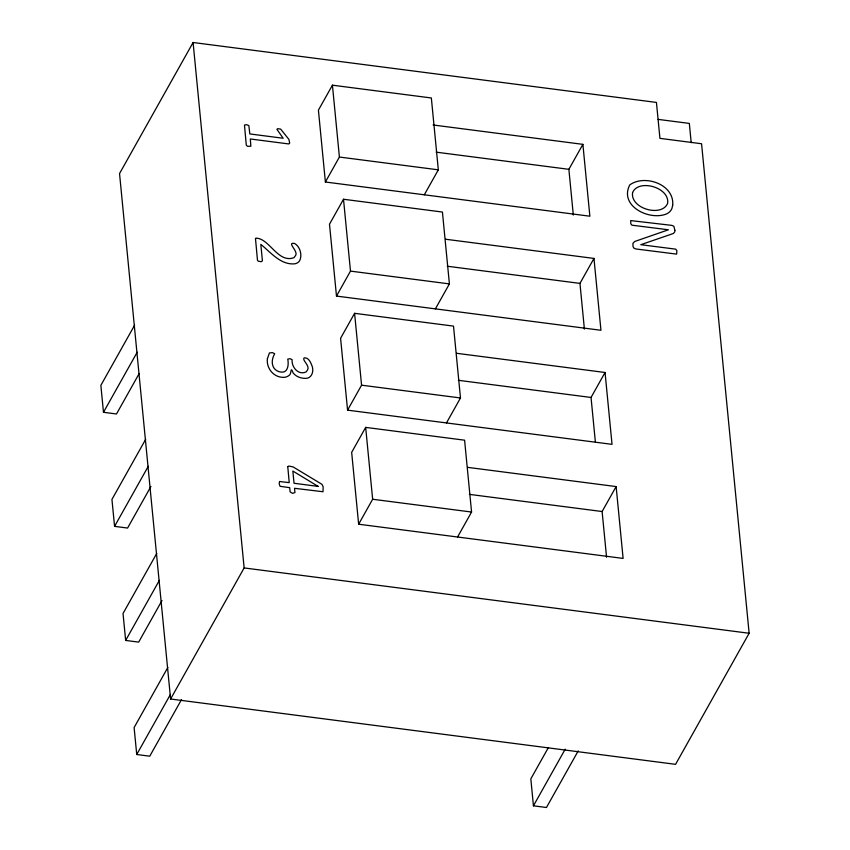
<?xml version="1.0" encoding="UTF-8"?>
<svg xmlns="http://www.w3.org/2000/svg" width="850" height="850" viewBox="0 0 850 850"><rect width="100%" height="100%" fill="white"/><g stroke="black" fill="none" stroke-linecap="round" stroke-linejoin="round"><path stroke-width="1.27" d="M193.088 42.5L119.542 173.57L170.595 699.008L675.58 764.331L749.137 633.261L701.569 143.746L659.929 138.359L656.434 102.425L193.088 42.5L244.141 567.938L170.595 699.008M134.587 325.252L100.863 385.348L103.477 412.293L116.493 413.982L139.198 373.522M103.477 412.293L137.211 352.197M424.309 194.799L438.324 169.83L431.343 97.973L332.424 85.181L318.41 110.149L325.391 182.006L589.868 216.208L582.888 144.351L433.096 124.982M145.679 439.322L111.945 499.418L114.569 526.362L127.585 528.052L150.928 486.444M114.569 526.362L148.293 466.267M325.391 182.006L339.405 157.038L332.424 85.181M435.391 308.869L449.406 283.9L442.425 212.043L343.506 199.251L329.492 224.219L336.483 296.076L600.95 330.278L593.969 258.421L445.496 239.222M156.761 553.393L123.027 613.487L125.651 640.433L138.667 642.122L162.01 600.514M125.651 640.433L159.375 580.338M336.483 296.076L350.487 271.108L343.506 199.251M446.473 422.939L460.487 397.97L453.507 326.113L354.588 313.321L340.584 338.289L347.565 410.146L612.032 444.348L605.051 372.491L456.578 353.292M167.843 667.463L134.109 727.558L136.733 754.503L149.749 756.192L181.528 699.561M136.733 754.503L170.457 694.407M347.565 410.146L361.569 385.178L354.588 313.321M457.566 537.009L471.569 512.04L464.589 440.194L365.67 427.391L351.666 452.359L358.647 524.216L623.114 558.418L616.133 486.572L467.659 467.362M358.647 524.216L372.651 499.248L365.67 427.391M573.314 215.05L568.873 169.32L582.888 144.351M584.396 329.12L579.955 283.39L593.969 258.421M595.361 441.883L591.037 397.46L605.051 372.491M606.571 557.26L602.119 511.53L616.133 486.572M548.335 747.66L530.825 778.866L533.439 805.821L546.454 807.5L578.234 750.869M533.439 805.821L565.218 749.179M658.091 119.382L689.329 123.42L691.199 142.662M436.167 152.161L568.873 169.32M339.405 157.038L438.324 169.83M447.249 266.231L579.955 283.39M350.487 271.108L449.406 283.9M458.331 380.301L591.037 397.46M361.569 385.178L460.487 397.97M469.413 494.371L602.119 511.53M372.651 499.248L471.569 512.04M244.141 567.938L749.137 633.261M267.399 358.743C266.22 367.593 272.839 376.518 281.86 377.262A10.476 7.969 29.3 0 0 288.671 375.689C292.092 374.478 290.094 364.894 293.144 372.98C296.023 376.582 300.624 378.346 305.161 378.377C311.982 378.856 314.234 370.749 311.886 365.511C310.569 362.153 308.614 357.404 304.226 357.818C301.442 359.964 310.526 365.808 307.456 370.101L306.202 371.864C298.509 375.679 291.327 367.115 292.113 359.646L289.935 358.668L287.757 359.146C288.883 364.257 288.108 373.373 280.819 372.045A7.703 5.854 29.3 0 1 273.126 366.552C271.32 362.259 272.457 357.584 274.688 353.717L272.446 352.633L269.429 352.941L267.399 358.743M632.57 192.621C630.158 208.728 661.799 217.494 667.633 203.341C669.981 187.298 638.361 178.542 632.57 192.621M674.857 230.297L674.836 231.742L673.381 233.495L640.783 244.694L675.718 249.156L676.866 250.591L676.643 254.118L635.747 248.944L633.739 247.988L633.016 246.415L632.91 243.398L634.716 241.485L668.419 229.787L631.933 225.186L630.796 223.741L630.689 220.575L671.904 225.388L673.901 226.302L674.857 230.297M255.489 238.637L257.476 260.238L258.188 261.152L261.152 261.736L262.416 260.854L260.822 244.386C270.757 252.333 280.723 265.253 294.876 263.808A10.614 8.064 29.3 0 0 299.54 260.886C302.579 255.298 300.103 246.468 294.536 243.461C285.919 241.952 299.243 251.653 295.332 255.839L293.973 257.646C277.822 263.702 269.471 238.053 255.829 238.159L255.489 238.637M287.767 466.597L289.223 482.641L279.554 481.493L279.193 483.777L280.022 486.296L289.712 487.666L290.126 491.938L292.644 493.361L294.939 492.564L294.525 488.293L323.021 491.746L323.138 486.699L321.916 484.298L293.101 466.916L288.851 466.066L287.767 466.597M289.616 142.896L288.851 143.958L250.314 138.975L250.867 146.232L247.616 146.327L246.298 145.212L244.46 125.078L246.585 124.684L248.859 125.609L249.826 133.939L283.178 138.252L276.919 129.349L277.727 128.648L280.681 129.126L288.947 139.464L289.616 142.896M672.701 205.19L671.936 208.42A16.214 12.325 29.3 0 1 665.231 214.423C647.891 220.235 619.151 205.519 629.754 184.928C644.534 174.048 674.581 184.269 672.701 205.19M318.102 486.381L294.036 483.267L292.846 471.038L318.102 486.381"/></g></svg>
